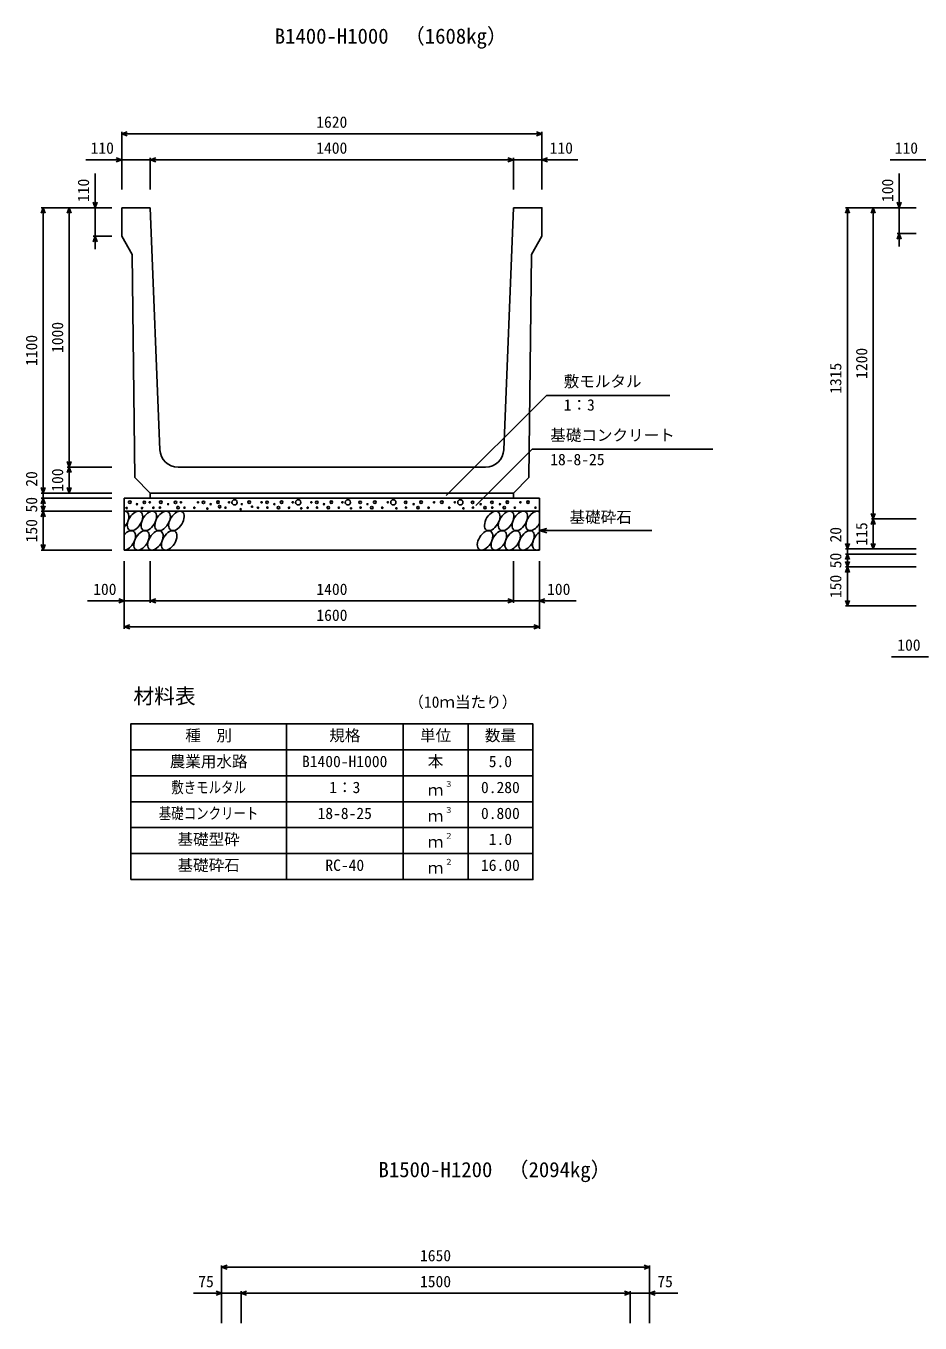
# Model space of a CAD drawing. Units: millimetres, scale not verified. Extents: x -33600 to 33600, y -11880 to 11880.
# Drawn here: x 16289 to 19736, y -5228 to -227 of the extents above; entities that cross this region are included whole.
import ezdxf
from ezdxf.enums import TextEntityAlignment as Align

# ---------------------------------------------------------------- set-up
doc = ezdxf.new("R2010")
doc.units = ezdxf.units.MM
doc.header["$LTSCALE"] = 40
for name, color, linetype, lineweight in [('0-0_DIM', 7, 'Continuous', 25), ('0-2_HATCH', 6, 'Continuous', 25), ('0-3_HYO', 3, 'Continuous', 25), ('0-4_HYO2', 4, 'Continuous', 25), ('0-5_OUTLINE', 3, 'Continuous', 25), ('0-6_TXT', 7, 'Continuous', 25)]:
    doc.layers.add(name, color=color, linetype=linetype, lineweight=lineweight)
doc.styles.add('ＭＳ ゴシック', font='')
doc.styles.get('ＭＳ ゴシック').set_extended_font_data('MS Gothic')

msp = doc.modelspace()

# ---------------------------------------------------------------- linework, layer by layer
at = {"layer": '0-0_DIM'}
for p, q in [((16658.16, -635.67), (16658.16, -858.17)), ((18278.16, -643.17), (16658.16, -643.17)), ((18278.16, -635.67), (18278.16, -858.17)), ((16520.38, -743.17), (16658.16, -743.17)), ((16768.16, -743.17), (16658.16, -743.17)), ((16768.16, -735.67), (16768.16, -858.17)), ((16768.16, -743.17), (18168.16, -743.17)), ((18168.16, -735.67), (18168.16, -858.17)), ((18168.16, -743.17), (18278.16, -743.17)), ((18415.93, -743.17), (18278.16, -743.17)), ((19620.38, -743.17), (19758.16, -743.17)), ((16555.66, -928.17), (16555.66, -795.92)), ((19655.66, -928.17), (19655.66, -795.92)), ((16348.16, -928.17), (16620.66, -928.17)), ((16355.66, -928.17), (16355.66, -2028.17)), ((16455.66, -928.17), (16455.66, -1928.17)), ((16555.66, -928.17), (16555.66, -1038.17)), ((19448.16, -928.17), (19720.66, -928.17)), ((19455.66, -928.17), (19455.66, -2243.17)), ((19555.66, -928.17), (19555.66, -2128.17)), ((19655.66, -928.17), (19655.66, -1028.17)), ((16620.66, -1038.17), (16548.16, -1038.17)), ((16555.66, -1088.17), (16555.66, -1038.17)), ((19720.66, -1028.17), (19648.16, -1028.17)), ((19655.66, -1078.17), (19655.66, -1028.17)), ((18295.4, -1651.62), (17909.42, -2037.61)), ((18295.4, -1651.62), (18770.71, -1651.62)), ((18240.14, -1858.88), (18023.33, -2075.69)), ((18240.14, -1858.88), (18937.01, -1858.88)), ((16448.16, -1928.17), (16620.66, -1928.17)), ((16455.66, -1928.17), (16455.66, -2028.17)), ((16348.16, -2028.17), (16620.66, -2028.17)), ((16348.16, -2048.17), (16620.66, -2048.17)), ((16348.16, -2098.17), (16620.66, -2098.17)), ((16355.66, -2098.17), (16355.66, -2248.17)), ((19548.16, -2128.17), (19720.66, -2128.17)), ((19555.66, -2128.17), (19555.66, -2243.17)), ((18268.16, -2173.17), (18297.13, -2165.41)), ((18268.16, -2173.17), (18701.47, -2173.17)), ((18268.16, -2173.17), (18297.13, -2180.94)), ((16348.16, -2248.17), (16620.66, -2248.17)), ((19448.16, -2243.17), (19720.66, -2243.17)), ((16668.16, -2551.6), (16668.16, -2290.24)), ((16768.16, -2451.6), (16768.16, -2290.24)), ((18168.16, -2451.6), (18168.16, -2290.24)), ((18268.16, -2551.6), (18268.16, -2290.24)), ((19448.16, -2263.17), (19720.66, -2263.17)), ((19448.16, -2313.17), (19720.66, -2313.17)), ((19455.66, -2313.17), (19455.66, -2463.17)), ((16668.16, -2444.1), (16526.36, -2444.1)), ((16668.16, -2444.1), (16768.16, -2444.1)), ((16768.16, -2444.1), (18168.16, -2444.1)), ((18268.16, -2444.1), (18168.16, -2444.1)), ((18268.16, -2444.1), (18409.95, -2444.1)), ((19448.16, -2463.17), (19720.66, -2463.17)), ((16668.16, -2544.1), (18268.16, -2544.1)), ((19768.16, -2659.1), (19626.36, -2659.1)), ((17043.16, -5005.4), (17043.16, -5227.9)), ((18693.16, -5012.9), (17043.16, -5012.9)), ((18693.16, -5005.4), (18693.16, -5227.9)), ((16934.78, -5112.9), (17043.16, -5112.9)), ((17118.16, -5112.9), (17043.16, -5112.9)), ((17118.16, -5105.4), (17118.16, -5227.9)), ((17118.16, -5112.9), (18618.16, -5112.9)), ((18618.16, -5105.4), (18618.16, -5227.9)), ((18618.16, -5112.9), (18693.16, -5112.9)), ((18801.53, -5112.9), (18693.16, -5112.9))]:
    msp.add_line(p, q, dxfattribs=at)
for points in [[(16679.3, -650.87), (16658.16, -643.17), (16679.3, -635.48)], [(18257.01, -635.48), (18278.16, -643.17), (18257.01, -650.87)], [(16637.01, -735.48), (16658.16, -743.17), (16637.01, -750.87)], [(16789.3, -750.87), (16768.16, -743.17), (16789.3, -735.48)], [(18147.01, -735.48), (18168.16, -743.17), (18147.01, -750.87)], [(18299.3, -735.48), (18278.16, -743.17), (18299.3, -750.87)], [(16363.35, -949.32), (16355.66, -928.17), (16347.96, -949.32)], [(16447.96, -949.32), (16455.66, -928.17), (16463.35, -949.32)], [(16547.96, -907.03), (16555.66, -928.17), (16563.35, -907.03)], [(19463.35, -949.32), (19455.66, -928.17), (19447.96, -949.32)], [(19547.96, -949.32), (19555.66, -928.17), (19563.35, -949.32)], [(19647.96, -907.03), (19655.66, -928.17), (19663.35, -907.03)], [(16563.35, -1059.32), (16555.66, -1038.17), (16547.96, -1059.32)], [(19663.35, -1049.32), (19655.66, -1028.17), (19647.96, -1049.32)], [(16463.35, -1907.03), (16455.66, -1928.17), (16447.96, -1907.03)], [(16447.96, -1949.32), (16455.66, -1928.17), (16463.35, -1949.32)], [(16363.35, -2007.03), (16355.66, -2028.17), (16347.96, -2007.03)], [(16363.35, -2069.32), (16355.66, -2048.17), (16347.96, -2069.32)], [(16355.66, -2028.17), (16355.66, -2048.17), (16355.66, -2098.17)], [(16463.35, -2007.03), (16455.66, -2028.17), (16447.96, -2007.03)], [(16363.35, -2077.03), (16355.66, -2098.17), (16347.96, -2077.03)], [(16363.35, -2119.32), (16355.66, -2098.17), (16347.96, -2119.32)], [(19563.35, -2107.03), (19555.66, -2128.17), (19547.96, -2107.03)], [(19547.96, -2149.32), (19555.66, -2128.17), (19563.35, -2149.32)], [(16363.35, -2227.03), (16355.66, -2248.17), (16347.96, -2227.03)], [(19463.35, -2222.03), (19455.66, -2243.17), (19447.96, -2222.03)], [(19455.66, -2243.17), (19455.66, -2263.17), (19455.66, -2313.17)], [(19563.35, -2222.03), (19555.66, -2243.17), (19547.96, -2222.03)], [(19463.35, -2284.32), (19455.66, -2263.17), (19447.96, -2284.32)], [(19463.35, -2292.03), (19455.66, -2313.17), (19447.96, -2292.03)], [(19463.35, -2334.32), (19455.66, -2313.17), (19447.96, -2334.32)], [(16647.01, -2436.41), (16668.16, -2444.1), (16647.01, -2451.8)], [(16789.3, -2451.8), (16768.16, -2444.1), (16789.3, -2436.41)], [(18147.01, -2436.41), (18168.16, -2444.1), (18147.01, -2451.8)], [(18289.3, -2436.41), (18268.16, -2444.1), (18289.3, -2451.8)], [(19463.35, -2442.03), (19455.66, -2463.17), (19447.96, -2442.03)], [(16689.3, -2551.8), (16668.16, -2544.1), (16689.3, -2536.41)], [(18247.01, -2536.41), (18268.16, -2544.1), (18247.01, -2551.8)], [(17064.3, -5020.6), (17043.16, -5012.9), (17064.3, -5005.21)], [(18672.01, -5005.21), (18693.16, -5012.9), (18672.01, -5020.6)], [(17022.01, -5105.21), (17043.16, -5112.9), (17022.01, -5120.6)], [(17139.3, -5120.6), (17118.16, -5112.9), (17139.3, -5105.21)], [(18597.01, -5105.21), (18618.16, -5112.9), (18597.01, -5120.6)], [(18714.3, -5105.21), (18693.16, -5112.9), (18714.3, -5120.6)]]:
    msp.add_lwpolyline(points, dxfattribs=at)
at = {"layer": '0-2_HATCH'}
for centre, radius in [((16676.82, -2085.87), 2.5), ((16689.24, -2063.07), 5), ((16717.28, -2070.95), 2.5), ((16736.8, -2086.22), 2.5), ((16745.32, -2063.95), 5), ((16766.35, -2063.95), 2.5), ((16780.37, -2084.96), 2.5), ((16805.31, -2084.28), 2.5), ((16809.24, -2063.07), 5), ((16837.28, -2070.95), 2.5), ((16865.32, -2063.95), 5), ((16875.4, -2084.28), 5), ((16886.35, -2063.95), 2.5), ((16900.37, -2084.96), 2.5), ((16938.18, -2084.96), 2.5), ((16952.2, -2063.95), 2.5), ((16973.23, -2063.95), 5), ((16988.35, -2087.99), 2.5), ((17001.27, -2070.95), 2.5), ((17029.31, -2063.07), 5), ((17035.73, -2080.8), 5), ((17058.18, -2084.96), 2.5), ((17072.2, -2063.95), 2.5), ((17093.23, -2063.95), 10), ((17116.71, -2090.23), 2.5), ((17121.27, -2070.95), 2.5), ((17149.31, -2063.07), 5), ((17160.65, -2080.64), 2.5), ((17183.41, -2084.96), 2.5), ((17197.43, -2063.95), 2.5), ((17218.46, -2063.95), 5), ((17219.76, -2084.29), 2.5), ((17246.49, -2070.95), 2.5), ((17262.82, -2084.53), 5), ((17274.53, -2063.07), 5), ((17303.41, -2084.96), 2.5), ((17317.43, -2063.95), 2.5), ((17338.46, -2063.95), 10), ((17350.42, -2087.03), 2.5), ((17375.1, -2084.96), 2.5), ((17389.12, -2063.95), 2.5), ((17410.15, -2063.95), 5), ((17411.45, -2084.29), 2.5), ((17438.18, -2070.95), 2.5), ((17454.51, -2084.53), 5), ((17466.22, -2063.07), 5), ((17495.1, -2084.96), 2.5), ((17509.12, -2063.95), 2.5), ((17530.15, -2063.95), 10), ((17542.1, -2087.03), 2.5), ((17577.75, -2063.95), 5), ((17579.06, -2084.29), 2.5), ((17605.79, -2070.95), 2.5), ((17622.11, -2084.53), 5), ((17633.83, -2063.07), 5), ((17662.7, -2084.96), 2.5), ((17684.21, -2063.95), 2.5), ((17705.24, -2063.95), 10), ((17717.2, -2087.03), 2.5), ((17752.85, -2063.95), 5), ((17754.15, -2084.29), 2.5), ((17784.13, -2070.95), 2.5), ((17800.45, -2084.53), 5), ((17812.16, -2063.07), 5), ((17841.04, -2084.96), 2.5), ((17862.55, -2063.95), 2.5), ((17891.96, -2063.07), 5), ((17920.84, -2084.96), 2.5), ((17942.35, -2063.95), 2.5), ((17963.38, -2063.95), 10), ((17975.34, -2087.03), 2.5), ((18010.98, -2063.95), 5), ((18012.29, -2084.29), 2.5), ((18042.26, -2070.95), 2.5), ((18058.59, -2084.53), 5), ((18085.36, -2063.95), 5), ((18086.67, -2084.29), 2.5), ((18116.64, -2070.95), 2.5), ((18132.97, -2084.53), 5), ((18144.68, -2063.07), 5), ((18173.55, -2084.96), 2.5), ((18195.06, -2063.95), 2.5), ((18224.48, -2063.07), 5), ((18253.35, -2084.96), 2.5)]:
    msp.add_circle(centre, radius, dxfattribs=at)
for centre, start_param, end_param in [((16656.19, -2135.67), 4.3711174, 6.6890199), ((18246.34, -2135.67), 6.2831853, 11.0601374), ((16681.51, -2210.67), 3.4964223, 7.563715), ((18271.66, -2210.67), 0.9351899, 3.8417621)]:
    msp.add_ellipse(centre, major_axis=(21.82, 35.31), ratio=0.5792, start_param=start_param, end_param=end_param, dxfattribs=at)
for centre in [(16709.4, -2135.67), (16762.61, -2135.67), (16815.83, -2135.67), (16869.04, -2135.67), (18086.7, -2135.67), (18139.91, -2135.67), (18193.12, -2135.67), (16734.72, -2210.67), (16787.94, -2210.67), (16841.15, -2210.67), (18058.81, -2210.67), (18112.02, -2210.67), (18165.23, -2210.67), (18218.45, -2210.67)]:
    msp.add_ellipse(centre, major_axis=(21.82, 35.31), ratio=0.5792, dxfattribs=at)
at = {"layer": '0-3_HYO'}
for p, q in [((17293.16, -2918.05), (17293.16, -3518.05)), ((17743.16, -2918.05), (17743.16, -3518.05)), ((17993.16, -2918.05), (17993.16, -3518.05)), ((16693.16, -3018.05), (18243.16, -3018.05))]:
    msp.add_line(p, q, dxfattribs=at)
msp.add_lwpolyline([(16693.16, -3518.05), (18243.16, -3518.05), (18243.16, -2918.05), (16693.16, -2918.05)], close=True, dxfattribs=at)
at = {"layer": '0-4_HYO2'}
for p, q in [((16693.16, -3118.05), (18243.16, -3118.05)), ((16693.16, -3218.05), (18243.16, -3218.05)), ((16693.16, -3318.05), (18243.16, -3318.05)), ((16693.16, -3418.05), (18243.16, -3418.05))]:
    msp.add_line(p, q, dxfattribs=at)
at = {"layer": '0-5_OUTLINE'}
for p, q in [((16658.16, -928.17), (16768.16, -928.17)), ((16658.16, -928.17), (16658.16, -1038.17)), ((16768.16, -928.17), (16805.47, -1860.97)), ((18168.16, -928.17), (18130.84, -1860.97)), ((16875.41, -1928.17), (18060.9, -1928.17)), ((16708.16, -1968.17), (16768.16, -2028.17)), ((18168.16, -2028.17), (18228.16, -1968.17)), ((16668.16, -2048.17), (18268.16, -2048.17)), ((16668.16, -2248.17), (16668.16, -2048.17)), ((16768.16, -2028.17), (18168.16, -2028.17)), ((16768.16, -2028.17), (16768.16, -2048.17)), ((18168.16, -2028.17), (18168.16, -2048.17)), ((18268.16, -2248.17), (18268.16, -2048.17)), ((16668.16, -2098.17), (18268.16, -2098.17)), ((16668.16, -2248.17), (18268.16, -2248.17))]:
    msp.add_line(p, q, dxfattribs=at)
for points in [[(18168.16, -928.17), (18278.16, -928.17), (18278.16, -1038.17)], [(16708.16, -1968.17), (16698.16, -1108.17), (16658.16, -1038.17)], [(18228.16, -1968.17), (18238.16, -1108.17), (18278.16, -1038.17)]]:
    msp.add_lwpolyline(points, dxfattribs=at)
for centre, start, end in [((16875.41, -1858.17), 182.29061, 270), ((18060.9, -1858.17), 270, 357.70939)]:
    msp.add_arc(centre, 70, start, end, dxfattribs=at)

# ---------------------------------------------------------------- texts
at = {"layer": '0-0_DIM', "style": 'ＭＳ ゴシック'}
for s, p in [('1620', (17408.16, -633.17)), ('110', (16538.34, -733.17)), ('1400', (17408.16, -733.17)), ('110', (18307.98, -733.17)), ('110', (19638.34, -733.17)), ('敷モルタル', (18362.14, -1632.89)), ('1：3', (18362.14, -1723.58)), ('基礎コンクリート', (18310.14, -1840.15)), ('18-8-25', (18310.14, -1933.96)), ('基礎砕石', (18384.48, -2156)), ('100', (16548.16, -2434.1)), ('1400', (17408.69, -2434.1)), ('100', (18298.16, -2434.1)), ('1600', (17408.69, -2534.1)), ('100', (19648.16, -2649.1)), ('1650', (17808.16, -5002.9)), ('75', (16953.32, -5102.9)), ('1500', (17808.16, -5102.9)), ('75', (18723, -5102.9))]:
    msp.add_text(s, height=43.99, dxfattribs=at).set_placement(p, align=Align.BOTTOM_LEFT)
for s, p in [('110', (16545.66, -906.25)), ('100', (19645.66, -906.25)), ('1000', (16445.66, -1488.17)), ('1100', (16345.66, -1538.17)), ('1200', (19545.66, -1588.17)), ('1315', (19445.66, -1645.67)), ('20', (16345.66, -2003.86)), ('100', (16445.66, -2023.17)), ('50', (16345.66, -2103.17)), ('150', (16345.66, -2218.17)), ('115', (19545.66, -2230.67)), ('20', (19445.66, -2218.86)), ('50', (19445.66, -2318.17)), ('150', (19445.66, -2433.17))]:
    msp.add_text(s, height=43.99, rotation=90, dxfattribs=at).set_placement(p, align=Align.BOTTOM_LEFT)
at = {"layer": '0-6_TXT', "style": 'ＭＳ ゴシック'}
for s, height, p in [('B1400-H1000', 58.65, (17248.16, -313.5)), ('（1608kg）', 58.65, (17746.53, -313.5)), ('材料表', 58.65, (16703.16, -2858.05)), ('（10ｍ当たり）', 43.99, (17763.15, -2869.05)), ('種\u3000別', 43.99, (16903.16, -2998.05)), ('規格', 43.99, (17458.16, -2998.05)), ('単位', 43.99, (17808.16, -2998.05)), ('数量', 43.99, (18058.16, -2998.05)), ('農業用水路', 43.99, (16843.16, -3098.05)), ('B1400-H1000', 43.99, (17353.16, -3098.05)), ('本', 43.99, (17838.16, -3098.05)), ('5.0', 43.99, (18073.16, -3098.05)), ('1：3', 43.99, (17458.16, -3198.05)), ('３', 21.99, (17903.7, -3167.68)), ('0.280', 43.99, (18043.16, -3198.05)), ('ｍ', 43.99, (17838.16, -3208.05)), ('18-8-25', 43.99, (17413.16, -3298.05)), ('３', 21.99, (17903.7, -3267.68)), ('0.800', 43.99, (18043.16, -3298.05)), ('ｍ', 43.99, (17838.16, -3308.05)), ('基礎型砕', 43.99, (16873.16, -3398.05)), ('２', 21.99, (17903.7, -3367.68)), ('1.0', 43.99, (18073.16, -3398.05)), ('ｍ', 43.99, (17838.16, -3408.05)), ('基礎砕石', 43.99, (16873.16, -3498.05)), ('RC-40', 43.99, (17443.16, -3498.05)), ('２', 21.99, (17903.7, -3467.68)), ('16.00', 43.99, (18043.16, -3498.05)), ('ｍ', 43.99, (17838.16, -3508.05)), ('（2094kg）', 58.65, (18146.53, -4683.22)), ('B1500-H1200', 58.65, (17648.16, -4683.22))]:
    msp.add_text(s, height=height, dxfattribs=at).set_placement(p, align=Align.BOTTOM_LEFT)
at = {"layer": '0-6_TXT', "style": 'ＭＳ ゴシック', "width": 0.8}
for s, p in [('敷きモルタル', (16849.16, -3198.05)), ('基礎コンクリート', (16801.16, -3298.05))]:
    msp.add_text(s, height=43.99, dxfattribs=at).set_placement(p, align=Align.BOTTOM_LEFT)

doc.saveas('drawing.dxf')
